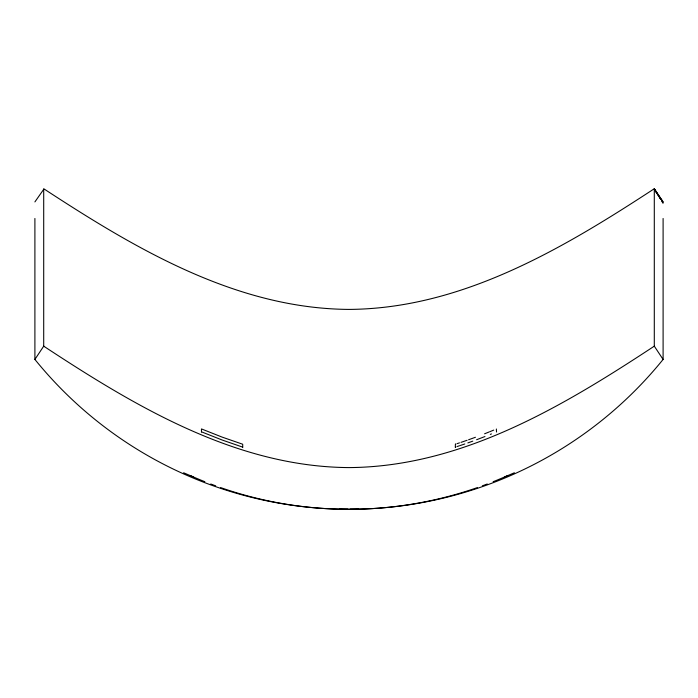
<?xml version="1.0" encoding="UTF-8"?>
<svg xmlns="http://www.w3.org/2000/svg" width="698" height="698" viewBox="0 0 698 698"><rect width="100%" height="100%" fill="white"/><g stroke="black" fill="none" stroke-linecap="round" stroke-linejoin="round"><path stroke-width="1.05" d="M663.1 218.474L663.1 359.435A404.125 404.125 0 0 1 34.9 359.435L43.704 346.164L43.704 188.722C135.272 248.628 236.186 308.682 349 309.406C461.814 308.682 562.728 248.628 654.296 188.722L663.1 201.914L654.296 189.333L658.144 195.379M34.9 201.914L43.704 189.333M660.901 199.541L654.296 188.722L654.296 346.164C562.815 406.358 461.945 466.857 349 467.59C236.055 466.857 135.185 406.358 43.704 346.164M504.811 476.865L514.382 472.773M496.357 429L496.531 432.027M493.73 430.099L489.926 431.661M491.444 433.929L490.301 434.4M489.158 431.966L484.587 433.79M484.962 436.529L476.586 439.749M475.443 437.271L468.594 439.749M472.782 441.145L467.835 442.916M467.075 440.281L461.003 442.366M464.798 443.972L460.244 445.516M459.485 442.864L457.207 443.614M459.485 445.76L457.207 446.511M456.003 443.998L455.524 444.155M456.003 446.895L455.524 447.052M455.41 444.19L455.288 447.427M347.813 509.156L339.481 509.165L339.481 508.624M350.187 509.156L358.519 509.165L358.519 508.624M242.712 447.13L222.182 440.028L201.469 431.826M183.618 472.773L193.189 476.865M654.296 346.164L663.1 359.435M659.244 197.106L660.352 198.825M662.001 201.417L663.1 203.144L662.001 201.338M242.712 447.427L242.712 444.233L222.182 437.131L201.469 428.93L201.469 432.027M34.9 218.474L34.9 359.435M507.725 475.582A390.61 390.601 0 0 1 493.146 481.707M487.256 483.993A390.61 390.601 0 0 1 482.318 485.825M477.371 487.588A390.61 390.601 0 0 1 220.629 487.588M215.682 485.825A390.61 390.601 0 0 1 210.744 483.993M204.854 481.707A390.61 390.601 0 0 1 190.275 475.582"/></g></svg>
